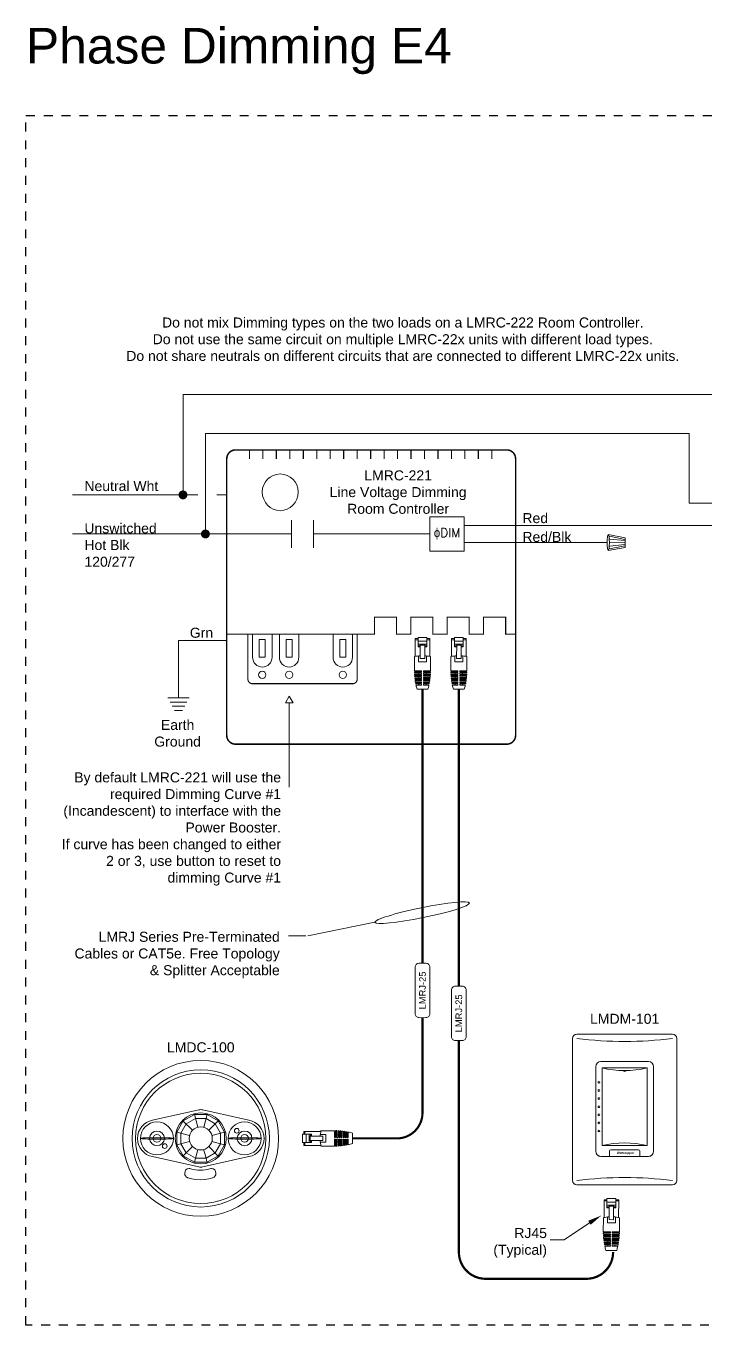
# Model space of a CAD drawing. Header units: inches. Extents: x -60 to 2005, y -577 to 104.
# Drawn here: x 244.31 to 263.37, y -127.83 to -91.37 of the extents above; entities that cross this region are included whole.
import ezdxf

# ---------------------------------------------------------------- set-up
doc = ezdxf.new("R2010")
doc.units = ezdxf.units.IN
doc.header["$MEASUREMENT"] = 0
doc.linetypes.add('Demo', pattern=[0.5, 0.25, -0.25])
doc.linetypes.add('HIDDEN2', pattern=[0.1875, 0.125, -0.0625])
doc.layers.get('0').update_dxf_attribs({"lineweight": 5})
doc.layers.add('PS Borders', color=40, linetype='Demo', lineweight=5, plot=False)
for name, color, linetype, lineweight in [('WS', 3, 'Continuous', 5), ('WS_DETAIL', 7, 'Continuous', 5), ('WS_LineVoltage', 1, 'Continuous', 5)]:
    doc.layers.add(name, color=color, linetype=linetype, lineweight=lineweight)
doc.styles.add('ARIAL', font='arial.ttf')
doc.styles.add('ROMANS', font='ROMANS.shx', dxfattribs={"height": 0.0625})

# ---------------------------------------------------------------- blocks, each defined once
blk = doc.blocks.new('A$C28216DC1')
at = {"layer": 'WS_DETAIL'}
blk.add_lwpolyline([(22.84, 8.11), (17.13, 4.27), (13.98, 4.27)], dxfattribs=at)
blk.add_solid([(23.11, 7.67), (22.56, 8.56), (25.52, 9.76)], dxfattribs=at)
at = {"layer": 'WS_DETAIL', "linetype": 'Continuous', "insert": (13.29, 3.59), "char_height": 2.25, "width": 37.309, "attachment_point": 6, "style": 'ARIAL'}
blk.add_mtext('\\pi29.81;RJ45\\P\\pi22.42;(Typical)', dxfattribs=at)
blk = doc.blocks.new('*U130')
for p, q in [((-1.64, 7.37), (-1.63, 11.37)), ((-1.63, 11.37), (-0.99, 11.37)), ((-1.63, 11.09), (-0.99, 11.09)), ((1, 11.65), (-0.99, 11.65)), ((-0.99, 11.65), (-0.99, 9.56)), ((-0.99, 10.79), (1, 10.79)), ((-0.99, 10.12), (1, 10.12)), ((-0.5, 9.76), (-0.99, 9.76)), ((-0.99, 9.56), (-0.5, 9.56)), ((-0.5, 6.9), (-0.49, 10.12)), ((0.51, 9.89), (-0.49, 9.89)), ((0.5, 6.89), (0.51, 10.12)), ((1, 9.56), (0.5, 9.56)), ((1, 9.76), (0.51, 9.76)), ((1, 11.65), (1, 9.56)), ((1.65, 11.37), (1, 11.37)), ((1, 11.09), (1.65, 11.09)), ((1.64, 7.37), (1.65, 11.37)), ((-1.8, 7.34), (-1.81, 4.17)), ((-0.9, 7.49), (-0.9, 6.2)), ((0.9, 6.2), (-0.9, 6.2)), ((0.5, 6.89), (-0.5, 6.9)), ((0.9, 7.49), (0.9, 6.2)), ((1.81, 7.33), (1.8, 4.16)), ((-0.21, 4.16), (-1.81, 4.17)), ((-0.21, 3.92), (-1.81, 3.92)), ((-0.21, 3.67), (-1.8, 3.67)), ((-0.21, 3.42), (-1.79, 3.43)), ((-0.21, 3.18), (-1.78, 3.18)), ((-0.22, 2.93), (-1.76, 2.93)), ((-0.81, 3.67), (-0.82, 3.43)), ((-0.82, 3.18), (-0.82, 2.93)), ((-0.81, 4.16), (-0.81, 3.92)), ((-0.22, 2.93), (-0.21, 3.18)), ((-0.21, 3.92), (-0.21, 4.16)), ((-0.21, 3.42), (-0.21, 3.67)), ((0.21, 3.92), (0.21, 4.16)), ((1.8, 4.16), (0.21, 4.16)), ((1.8, 3.91), (0.21, 3.92)), ((0.21, 3.42), (0.21, 3.67)), ((1.79, 3.67), (0.21, 3.67)), ((1.78, 3.42), (0.21, 3.42)), ((0.21, 2.93), (0.21, 3.18)), ((1.77, 3.18), (0.21, 3.18)), ((1.75, 2.93), (0.21, 2.93)), ((0.81, 4.16), (0.81, 3.92)), ((0.81, 3.67), (0.81, 3.42)), ((0.81, 3.18), (0.81, 2.93)), ((-0.22, 2.69), (-1.74, 2.69)), ((-0.22, 2.44), (-1.71, 2.44)), ((-0.22, 2.19), (-1.68, 2.19)), ((-0.22, 1.95), (-1.65, 1.95)), ((-0.22, 1.7), (-1.61, 1.7)), ((-0.22, 1.45), (-1.57, 1.45)), ((-0.22, 1.21), (-1.52, 1.21)), ((-0.22, 0.96), (-1.47, 0.96)), ((-1.21, 0), (1.21, 0)), ((-0.82, 2.69), (-0.82, 2.44)), ((-0.82, 2.19), (-0.82, 1.95)), ((-0.82, 1.7), (-0.82, 1.45)), ((-0.82, 1.21), (-0.82, 0.96)), ((-0.22, 2.44), (-0.22, 2.69)), ((-0.22, 1.95), (-0.22, 2.19)), ((-0.22, 1.45), (-0.22, 1.7)), ((-0.22, 0.96), (-0.22, 1.21)), ((0.2, 1.95), (0.2, 2.19)), ((1.67, 2.19), (0.2, 2.19)), ((1.64, 1.94), (0.2, 1.95)), ((0.2, 1.45), (0.2, 1.7)), ((1.6, 1.7), (0.2, 1.7)), ((1.55, 1.45), (0.2, 1.45)), ((0.2, 0.96), (0.2, 1.21)), ((1.51, 1.2), (0.2, 1.21)), ((1.45, 0.96), (0.2, 0.96)), ((0.21, 2.44), (0.21, 2.68)), ((1.73, 2.68), (0.21, 2.68)), ((1.7, 2.44), (0.21, 2.44)), ((0.8, 1.7), (0.8, 1.45)), ((0.8, 1.21), (0.8, 0.96)), ((0.81, 2.68), (0.81, 2.44)), ((0.81, 2.19), (0.81, 1.94))]:
    blk.add_line(p, q)
for centre, radius, start, end in [((-0.01, -0.65), 8.19, 93.4212, 102.6603), ((-0.01, -0.65), 8.19, 77.1781, 86.4172), ((13.26, 4.15), 15.07, 180.8562, 181.7934), ((13.26, 4.15), 15.07, 182.7312, 183.6696), ((13.26, 4.15), 15.07, 184.6091, 185.5499), ((-13.27, 4.18), 15.07, 354.2885, 355.2293), ((-13.27, 4.18), 15.07, 356.1688, 357.1073), ((-13.27, 4.18), 15.07, 358.045, 358.9822), ((13.26, 4.15), 15.07, 186.4922, 187.4363), ((13.26, 4.15), 15.07, 188.3824, 189.3309), ((13.26, 4.15), 15.07, 190.282, 191.2359), ((13.26, 4.15), 15.07, 192.1931, 195.9571), ((-13.27, 4.18), 15.07, 343.8813, 347.6453), ((-13.27, 4.18), 15.07, 348.6025, 349.5565), ((-13.27, 4.18), 15.07, 350.5075, 351.456), ((-13.27, 4.18), 15.07, 352.4021, 353.3462)]:
    blk.add_arc(centre, radius, start, end)
blk = doc.blocks.new('*U138')
at = {"const_width": 0.5}
for points in [[(0, 132.37), (0, 6)], [(34.64, 6), (34.64, 6)], [(6, 0), (28.64, 0)]]:
    blk.add_lwpolyline(points, dxfattribs=at)
for points in [[(0, 6, 0.414214), (6, 0)], [(28.64, 0, 0.414214), (34.64, 6)]]:
    blk.add_lwpolyline(points, format="xyb", dxfattribs=at)
blk = doc.blocks.new('*U134')
blk.add_lwpolyline([(-1.66, -5.21), (-1.66, 5.21, -0.414214), (-0.78, 6.09), (0.78, 6.09, -0.414214), (1.66, 5.21), (1.66, -5.21, -0.414214), (0.78, -6.09), (-0.78, -6.09, -0.414214)], format="xyb", close=True)
at = {"insert": (0, 0), "char_height": 1.5, "attachment_point": 5, "rotation": 90, "style": 'ARIAL', "bg_fill": 3, "box_fill_scale": 1, "bg_fill_color": 256, "bg_fill_transparency": 0}
blk.add_mtext_dynamic_manual_height_columns('LMRJ-25', width=12.0337, gutter_width=70, heights=[0], dxfattribs=at)
blk = doc.blocks.new('*U264')
for p, q in [((-17.89, 50.31), (-17.89, 44.1)), ((-17.89, 50.31), (-17.89, 44.1)), ((-12.94, 50.31), (-12.94, 44.1)), ((-12.94, 50.31), (-12.94, 44.1)), ((-26, 47.2), (-17.89, 47.2)), ((-12.94, 47.2), (13.17, 47.2)), ((-26.64, 24.72), (-26.64, 19.51)), ((-22.27, 19.51), (-22.27, 24.72)), ((-20.61, 24.72), (-20.61, 19.51)), ((-16.25, 19.51), (-16.25, 24.72)), ((-8.56, 24.72), (-8.56, 19.51)), ((-4.19, 19.51), (-4.19, 24.72))]:
    blk.add_line(p, q)
for points, const_width in [([(-0.09, 66.07), (30.45, 66.07, -0.414214), (32.44, 64.07), (32.44, 2, -0.414214), (30.45, 0), (-30.45, 0, -0.414214), (-32.44, 2), (-32.44, 64.07, -0.414214), (-30.45, 66.07), (-0.09, 66.07)], 0.343), ([(-27.68, 24.72), (-27.68, 14.58, 0.414214), (-26.68, 13.58), (-4.15, 13.58, 0.414214), (-3.15, 14.58), (-3.15, 24.72)], 0.25)]:
    blk.add_lwpolyline(points, format="xyb", dxfattribs=dict(const_width=const_width))
at = {"const_width": 0.25}
for points in [[(-27.34, 64.06), (-27.34, 66.07)], [(-24.32, 64.06), (-24.32, 66.07)], [(-21.29, 64.06), (-21.29, 66.07)], [(-18.27, 64.06), (-18.27, 66.07)], [(-15.24, 64.06), (-15.24, 66.07)], [(-12.22, 64.06), (-12.22, 66.07)], [(-9.19, 64.06), (-9.19, 66.07)], [(-6.17, 64.06), (-6.17, 66.07)], [(-3.15, 64.06), (-3.15, 66.07)], [(-0.12, 64.06), (-0.12, 66.07)], [(2.9, 64.06), (2.9, 66.07)], [(5.93, 64.06), (5.93, 66.07)], [(8.95, 64.06), (8.95, 66.07)], [(11.98, 64.06), (11.98, 66.07)], [(15, 64.06), (15, 66.07)], [(18.03, 64.06), (18.03, 66.07)], [(21.05, 64.06), (21.05, 66.07)], [(24.07, 64.06), (24.07, 66.07)], [(27.1, 64.06), (27.1, 66.07)], [(32.44, 24.72), (30.2, 24.72), (30.2, 28.51), (25.24, 28.51), (25.24, 24.72), (22.03, 24.72), (22.03, 28.51), (17.07, 28.51), (17.07, 24.72), (13.86, 24.72), (13.86, 28.51), (8.9, 28.51), (8.9, 24.72), (5.69, 24.72), (5.69, 28.51), (0.73, 28.51), (0.73, 24.72), (-32.44, 24.72)]]:
    blk.add_lwpolyline(points, dxfattribs=at)
blk.add_lwpolyline([(-20.43, 52.43), (-21.24, 52.51), (-21.99, 52.75), (-22.67, 53.13), (-23.27, 53.64), (-23.77, 54.26), (-24.14, 54.98), (-24.38, 55.78), (-24.46, 56.64), (-24.46, 56.64), (-24.38, 57.45), (-24.14, 58.2), (-23.77, 58.89), (-23.27, 59.49), (-22.67, 59.98), (-21.99, 60.36), (-21.24, 60.59), (-20.43, 60.68), (-20.43, 60.68), (-19.63, 60.59), (-18.87, 60.36), (-18.19, 59.98), (-17.59, 59.49), (-17.09, 58.89), (-16.72, 58.2), (-16.48, 57.45), (-16.4, 56.64), (-16.4, 56.64), (-16.48, 55.78), (-16.72, 54.98), (-17.09, 54.26), (-17.59, 53.64), (-18.19, 53.13), (-18.87, 52.75), (-19.63, 52.51), (-20.43, 52.43), (-20.43, 52.43), (-20.43, 52.43)])
for points in [[(13.17, 51.08), (20.92, 51.08), (20.92, 43.33), (13.17, 43.33)], [(-25.12, 19.51), (-23.79, 19.51), (-23.79, 23.54), (-25.12, 23.54)], [(-19.09, 19.51), (-17.77, 19.51), (-17.77, 23.54), (-19.09, 23.54)], [(-7.04, 19.51), (-5.71, 19.51), (-5.71, 23.54), (-7.04, 23.54)]]:
    blk.add_lwpolyline(points, close=True)
for centre in [(-24.45, 15.57), (-18.43, 15.57), (-6.37, 15.57)]:
    blk.add_circle(centre, 0.819)
for centre in [(-24.45, 19.51), (-18.43, 19.51), (-6.37, 19.51)]:
    blk.add_arc(centre, 2.18, 180, 0)
at = {"insert": (6.05, 61.48), "char_height": 2.25, "width": 40.9705, "attachment_point": 2, "style": 'ROMANS'}
blk.add_mtext('{\\fArial|b0|i0|c0|p34;LMRC-221\\PLine Voltage Dimming\\PRoom Controller}', dxfattribs=at)
at = {"linetype": 'Continuous', "insert": (17.05, 47.2), "char_height": 2, "width": 5.8059, "attachment_point": 5, "style": 'ROMANS'}
blk.add_mtext('ɸDIM', dxfattribs=at)
blk = doc.blocks.new('cap')
at = {"layer": 'WS_DETAIL'}
for p, q in [((0.196, 0.214), (-0.435, 0.098)), ((-0.429, -0.01), (0.137, 0.048)), ((-0.427, 0.033), (0.141, 0.152)), ((0, 0), (0, 0)), ((0.196, -0.381), (-0.435, -0.265)), ((-0.433, -0.084), (0.133, -0.094)), ((-0.429, -0.158), (0.137, -0.215)), ((-0.427, -0.201), (0.141, -0.32))]:
    blk.add_line(p, q, dxfattribs=at)
blk.add_ellipse((-0.435, -0.084), major_axis=(0, 0.181), ratio=0.053433, start_param=-0.006784, end_param=3.15639, dxfattribs=at)
blk.add_ellipse((0.196, -0.084), major_axis=(0, -0.299), ratio=0.147154, dxfattribs=at)
blk = doc.blocks.new('WallPlate1Gang')
for p, q in [((-11.72, 0.96), (-11.72, 32.87)), ((-10.76, 33.83), (10.76, 33.83)), ((11.72, 32.87), (11.72, 0.96)), ((-6.49, 26.51), (-6.49, 7.57)), ((-5.31, 27.69), (5.31, 27.69)), ((6.49, 26.51), (6.49, 7.57)), ((5.31, 6.39), (-5.31, 6.39)), ((-10.76, 0), (10.76, 0))]:
    blk.add_line(p, q)
for centre, radius, start, end in [((-10.76, 32.87), 0.96, 90, 180), ((0, 117.5), 85.31, 262.7571, 277.2429), ((10.76, 32.87), 0.96, 0, 90), ((-5.31, 26.51), 1.18, 90, 180), ((5.31, 26.51), 1.18, 0, 90), ((-5.31, 7.57), 1.18, 180, 270), ((5.31, 7.57), 1.18, 270, 0), ((-10.76, 0.96), 0.96, 180, 270), ((0, -83.67), 85.31, 82.7571, 97.2429), ((10.76, 0.96), 0.96, 270, 0)]:
    blk.add_arc(centre, radius, start, end)
blk = doc.blocks.new('*U137')
blk.add_blockref('WallPlate1Gang', (0, -0.01))
blk = doc.blocks.new('A$C756910A1')
at = {"layer": 'WS_DETAIL'}
for p, q in [((0.15, 6.6), (0.15, 10.17)), ((0.15, 10.17), (0.73, 10.17)), ((0.73, 9.92), (0.15, 9.92)), ((0.73, 10.43), (0.73, 8.56)), ((0.73, 10.43), (2.51, 10.43)), ((2.51, 9.66), (0.73, 9.66)), ((2.51, 9.06), (0.73, 9.06)), ((0.73, 8.74), (1.17, 8.74)), ((0.73, 8.56), (1.17, 8.56)), ((1.17, 6.17), (1.17, 9.06)), ((1.17, 8.85), (2.06, 8.85)), ((2.06, 6.17), (2.06, 9.06)), ((2.06, 8.74), (2.51, 8.74)), ((2.51, 8.56), (2.06, 8.56)), ((2.51, 10.43), (2.51, 8.56)), ((3.08, 10.17), (2.51, 10.17)), ((3.08, 9.92), (2.51, 9.92)), ((3.08, 6.6), (3.08, 10.17)), ((0, 6.56), (0, 3.73)), ((0.81, 6.7), (0.81, 5.55)), ((0.81, 5.55), (2.42, 5.55)), ((1.17, 6.17), (2.06, 6.17)), ((2.42, 6.7), (2.42, 5.55)), ((3.23, 6.56), (3.23, 3.73)), ((0, 3.73), (1.43, 3.73)), ((0, 3.51), (1.43, 3.51)), ((0.01, 3.29), (1.43, 3.29)), ((0.02, 3.06), (1.43, 3.06)), ((0.03, 2.84), (1.43, 2.84)), ((0.89, 3.73), (0.89, 3.51)), ((0.89, 3.29), (0.89, 3.06)), ((0.89, 2.84), (0.89, 2.62)), ((1.43, 3.51), (1.43, 3.73)), ((1.43, 3.06), (1.43, 3.29)), ((1.43, 2.62), (1.43, 2.84)), ((1.8, 3.73), (3.23, 3.73)), ((1.8, 3.51), (1.8, 3.73)), ((1.8, 3.51), (3.23, 3.51)), ((1.8, 3.29), (3.23, 3.29)), ((1.8, 3.06), (1.8, 3.29)), ((1.8, 3.06), (3.22, 3.06)), ((1.8, 2.84), (3.2, 2.84)), ((1.8, 2.62), (1.8, 2.84)), ((2.34, 3.73), (2.34, 3.51)), ((2.34, 3.29), (2.34, 3.06)), ((2.34, 2.84), (2.34, 2.62)), ((0.05, 2.62), (1.43, 2.62)), ((0.07, 2.4), (1.43, 2.4)), ((0.09, 2.18), (1.43, 2.18)), ((0.12, 1.96), (1.43, 1.96)), ((0.15, 1.74), (1.43, 1.74)), ((0.18, 1.52), (1.43, 1.52)), ((0.22, 1.3), (1.43, 1.3)), ((0.26, 1.08), (1.43, 1.08)), ((0.31, 0.86), (1.43, 0.86)), ((0.89, 2.4), (0.89, 2.18)), ((0.89, 1.96), (0.89, 1.74)), ((0.89, 1.52), (0.89, 1.3)), ((0.89, 1.08), (0.89, 0.86)), ((1.43, 2.18), (1.43, 2.4)), ((1.43, 1.74), (1.43, 1.96)), ((1.43, 1.3), (1.43, 1.52)), ((1.43, 0.86), (1.43, 1.08)), ((1.8, 2.62), (3.19, 2.62)), ((1.8, 2.4), (3.17, 2.4)), ((1.8, 2.18), (1.8, 2.4)), ((1.8, 2.18), (3.14, 2.18)), ((1.8, 1.96), (3.12, 1.96)), ((1.8, 1.74), (1.8, 1.96)), ((1.8, 1.74), (3.09, 1.74)), ((1.8, 1.52), (3.05, 1.52)), ((1.8, 1.3), (1.8, 1.52)), ((1.8, 1.3), (3.01, 1.3)), ((1.8, 1.08), (2.97, 1.08)), ((1.8, 0.86), (1.8, 1.08)), ((1.8, 0.86), (2.92, 0.86)), ((2.34, 2.4), (2.34, 2.18)), ((2.34, 1.96), (2.34, 1.74)), ((2.34, 1.52), (2.34, 1.3)), ((2.34, 1.08), (2.34, 0.86)), ((2.69, 0), (0.52, 0))]:
    blk.add_line(p, q, dxfattribs=at)
for centre, radius, start, end in [((1.62, -0.58), 7.33, 93.502, 102.7411), ((1.62, -0.58), 7.33, 77.2589, 86.498), ((13.49, 3.73), 13.49, 180.937, 181.8742), ((13.49, 3.73), 13.49, 182.8119, 183.7504), ((-10.25, 3.73), 13.49, 356.2496, 357.1881), ((-10.25, 3.73), 13.49, 358.1258, 359.063), ((13.49, 3.73), 13.49, 184.6899, 185.6307), ((13.49, 3.73), 13.49, 186.573, 187.5171), ((13.49, 3.73), 13.49, 188.4632, 189.4117), ((13.49, 3.73), 13.49, 190.3627, 191.3167), ((13.49, 3.73), 13.49, 192.2739, 196.0379), ((-10.25, 3.73), 13.49, 343.9621, 347.7261), ((-10.25, 3.73), 13.49, 348.6833, 349.6373), ((-10.25, 3.73), 13.49, 350.5883, 351.5368), ((-10.25, 3.73), 13.49, 352.4829, 353.427), ((-10.25, 3.73), 13.49, 354.3693, 355.3101)]:
    blk.add_arc(centre, radius, start, end, dxfattribs=at)
blk = doc.blocks.new('RJ45')
at = {"layer": 'WS_DETAIL', "xscale": 1.117448685388325, "yscale": 1.117448685388325, "zscale": 1.117448685388325}
blk.add_blockref('A$C756910A1', (59.47, 150.68), dxfattribs=at)
blk = doc.blocks.new('*U207')
for p, q in [((-5.32, 21.31), (5.32, 21.31)), ((-6.5, 20.13), (-6.5, 1.18)), ((-5.07, 2.44), (-5.07, 19.89)), ((-5.07, 19.89), (5.07, 19.89)), ((-5.07, 19.89), (5.07, 19.89)), ((-0.33, 19.29), (-0.33, 19.19)), ((0.33, 19.29), (0.33, 19.19)), ((5.07, 19.89), (5.07, 2.44)), ((6.5, 20.13), (6.5, 1.18)), ((5.32, 0), (-5.32, 0)), ((5.07, 2.44), (-5.07, 2.44)), ((5.07, 2.44), (-5.07, 2.44)), ((-3.38, 1.24), (-3.38, 0)), ((3.14, 1.48), (-3.14, 1.48)), ((3.38, 1.24), (3.38, 0))]:
    blk.add_line(p, q)
for centre in [(-5.78, 16.63), (-5.78, 14.81), (-5.78, 12.99), (-5.78, 11.16), (-5.78, 9.34), (-5.78, 7.52), (-5.78, 5.7)]:
    blk.add_circle(centre, 0.199)
for centre, radius, start, end in [((-5.32, 20.13), 1.18, 90, 180), ((5.32, 20.13), 1.18, 0, 90), ((0, 41.25), 21.96, 256.6482, 283.3518), ((0, 19.73), 0.639, 238.6629, 301.3371), ((0, -18.92), 21.96, 76.6482, 103.3518), ((-5.32, 1.18), 1.18, 180, 270), ((-3.14, 1.24), 0.239, 90, 180), ((3.14, 1.24), 0.239, 0, 90), ((5.32, 1.18), 1.18, 270, 0)]:
    blk.add_arc(centre, radius, start, end)
at = {"style": 'ARIAL'}
for s, insert, char_height, width, attachment_point in [('LMDM-101', (0, 32.02), 2.25, 40.9705, 2), ('{\\fArial|b1|i1|c0|p34;Wattstopper}', (-1.79, 1.04), 0.4798, 3.7953, 1)]:
    blk.add_mtext(s, dxfattribs=dict(at, insert=insert, char_height=char_height, width=width, attachment_point=attachment_point))
blk = doc.blocks.new('*U257')
at = {"lineweight": 18}
for points in [[(-1.44, -5.36), (-3.92, -3.92), (-5.36, -1.44), (-5.36, 1.43), (-3.92, 3.92), (-1.44, 5.36), (1.43, 5.36), (3.92, 3.92), (5.36, 1.43), (5.36, -1.44), (3.92, -3.92), (1.43, -5.36), (-1.44, -5.36)], [(-1.2, -4.47), (-3.27, -3.27), (-4.47, -1.2), (-4.47, 1.2), (-3.27, 3.27), (-1.2, 4.46), (1.2, 4.46), (3.27, 3.27), (4.46, 1.2), (4.46, -1.2), (3.27, -3.27), (1.2, -4.47), (-1.2, -4.47)], [(-3.97, 3.84), (-1.83, 1.83)], [(-1.44, 5.36), (-0.67, 2.5)], [(1.43, 5.36), (0.67, 2.5)], [(3.92, 3.92), (1.83, 1.83)], [(-2.5, 0.67), (-5.36, 1.43)], [(5.36, 1.43), (2.5, 0.67)], [(-2.5, -0.67), (-5.36, -1.44)], [(-1.83, -1.83), (-3.92, -3.92)], [(-0.67, -2.5), (-1.44, -5.36)], [(3.87, -3.95), (1.83, -1.84)], [(5.36, -1.44), (2.5, -0.67)]]:
    blk.add_lwpolyline(points, dxfattribs=at)
for points, knots in [([(17.49, 0), (17.49, -9.66), (9.66, -17.49), (0, -17.49), (-9.66, -17.49), (-17.49, -9.66), (-17.49, 0), (-17.49, 9.66), (-9.66, 17.49), (0, 17.49), (9.66, 17.49), (17.49, 9.66), (17.49, 0)], [0, 0, 0, 0, 1, 1, 1, 2, 2, 2, 3, 3, 3, 4, 4, 4, 4]), ([(15.41, 0), (15.41, -8.51), (8.51, -15.41), (0, -15.41), (-8.51, -15.41), (-15.41, -8.51), (-15.41, 0), (-15.41, 8.51), (-8.51, 15.41), (0, 15.41), (8.51, 15.41), (15.41, 8.51), (15.41, 0)], [0, 0, 0, 0, 1, 1, 1, 2, 2, 2, 3, 3, 3, 4, 4, 4, 4]), ([(14.63, 0), (14.63, -8.08), (8.08, -14.63), (0, -14.63), (-8.08, -14.63), (-14.63, -8.08), (-14.63, 0), (-14.63, 8.08), (-8.08, 14.63), (0, 14.63), (8.08, 14.63), (14.63, 8.08), (14.63, 0)], [0, 0, 0, 0, 1, 1, 1, 2, 2, 2, 3, 3, 3, 4, 4, 4, 4]), ([(-14.21, 0), (-14.21, 2.03), (-12.74, 3.73), (-10.81, 4.08), (-10.81, 4.08), (-0.46, 6.4), (-0.46, 6.4), (-0.33, 6.43), (-0.17, 6.45), (0, 6.45)], [0, 0, 0, 0, 1, 1, 1, 2, 2, 2, 3, 3, 3, 3]), ([(14.21, 0), (14.21, 2.03), (12.74, 3.73), (10.81, 4.08), (10.81, 4.08), (0.46, 6.4), (0.46, 6.4), (0.33, 6.43), (0.17, 6.45), (0, 6.45)], [0, 0, 0, 0, 1, 1, 1, 2, 2, 2, 3, 3, 3, 3]), ([(-6.13, 0), (-6.13, -2.05), (-7.79, -3.7), (-9.84, -3.7), (-11.88, -3.7), (-13.54, -2.05), (-13.54, 0), (-13.54, 2.04), (-11.88, 3.7), (-9.84, 3.7), (-7.79, 3.7), (-6.13, 2.04), (-6.13, 0)], [0, 0, 0, 0, 1, 1, 1, 2, 2, 2, 3, 3, 3, 4, 4, 4, 4]), ([(-6.13, 0), (-6.13, -2.05), (-7.79, -3.7), (-9.84, -3.7), (-11.88, -3.7), (-13.54, -2.05), (-13.54, 0), (-13.54, 2.04), (-11.88, 3.7), (-9.84, 3.7), (-7.79, 3.7), (-6.13, 2.04), (-6.13, 0)], [0, 0, 0, 0, 1, 1, 1, 2, 2, 2, 3, 3, 3, 4, 4, 4, 4]), ([(5.74, 0), (5.74, -3.17), (3.17, -5.74), (0, -5.74), (-3.17, -5.74), (-5.74, -3.17), (-5.74, 0), (-5.74, 3.17), (-3.17, 5.74), (0, 5.74), (3.17, 5.74), (5.74, 3.17), (5.74, 0)], [0, 0, 0, 0, 1, 1, 1, 2, 2, 2, 3, 3, 3, 4, 4, 4, 4]), ([(6.13, 0), (6.13, 2.04), (7.79, 3.7), (9.83, 3.7), (11.88, 3.7), (13.54, 2.04), (13.54, 0), (13.54, -2.05), (11.88, -3.7), (9.83, -3.7), (7.79, -3.7), (6.13, -2.05), (6.13, 0)], [0, 0, 0, 0, 1, 1, 1, 2, 2, 2, 3, 3, 3, 4, 4, 4, 4]), ([(-6.14, 0), (-6.14, -0.09), (-7.79, -0.17), (-9.84, -0.17), (-11.88, -0.17), (-13.53, -0.09), (-13.53, 0), (-13.53, 0.09), (-11.88, 0.16), (-9.84, 0.16), (-7.79, 0.16), (-6.14, 0.09), (-6.14, 0)], [0, 0, 0, 0, 1, 1, 1, 2, 2, 2, 3, 3, 3, 4, 4, 4, 4]), ([(-6.14, 0), (-6.14, -0.09), (-7.79, -0.17), (-9.84, -0.17), (-11.88, -0.17), (-13.53, -0.09), (-13.53, 0), (-13.53, 0.09), (-11.88, 0.16), (-9.84, 0.16), (-7.79, 0.16), (-6.14, 0.09), (-6.14, 0)], [0, 0, 0, 0, 1, 1, 1, 2, 2, 2, 3, 3, 3, 4, 4, 4, 4]), ([(-8.18, 0), (-8.18, -0.91), (-8.92, -1.66), (-9.84, -1.66), (-10.75, -1.66), (-11.49, -0.91), (-11.49, 0), (-11.49, 0.91), (-10.75, 1.65), (-9.84, 1.65), (-8.92, 1.65), (-8.18, 0.91), (-8.18, 0)], [0, 0, 0, 0, 1, 1, 1, 2, 2, 2, 3, 3, 3, 4, 4, 4, 4]), ([(-8.18, 0), (-8.18, -0.91), (-8.92, -1.66), (-9.84, -1.66), (-10.75, -1.66), (-11.49, -0.91), (-11.49, 0), (-11.49, 0.91), (-10.75, 1.65), (-9.84, 1.65), (-8.92, 1.65), (-8.18, 0.91), (-8.18, 0)], [0, 0, 0, 0, 1, 1, 1, 2, 2, 2, 3, 3, 3, 4, 4, 4, 4]), ([(-8.97, 0), (-8.97, -0.48), (-9.36, -0.87), (-9.84, -0.87), (-10.32, -0.87), (-10.7, -0.48), (-10.7, 0), (-10.7, 0.48), (-10.32, 0.87), (-9.84, 0.87), (-9.36, 0.87), (-8.97, 0.48), (-8.97, 0)], [0, 0, 0, 0, 1, 1, 1, 2, 2, 2, 3, 3, 3, 4, 4, 4, 4]), ([(-8.97, 0), (-8.97, -0.48), (-9.36, -0.87), (-9.84, -0.87), (-10.32, -0.87), (-10.7, -0.48), (-10.7, 0), (-10.7, 0.48), (-10.32, 0.87), (-9.84, 0.87), (-9.36, 0.87), (-8.97, 0.48), (-8.97, 0)], [0, 0, 0, 0, 1, 1, 1, 2, 2, 2, 3, 3, 3, 4, 4, 4, 4]), ([(2.59, 0), (2.59, -1.43), (1.43, -2.59), (0, -2.59), (-1.43, -2.59), (-2.59, -1.43), (-2.59, 0), (-2.59, 1.43), (-1.43, 2.59), (0, 2.59), (1.43, 2.59), (2.59, 1.43), (2.59, 0)], [0, 0, 0, 0, 1, 1, 1, 2, 2, 2, 3, 3, 3, 4, 4, 4, 4]), ([(6.14, 0), (6.14, 0.09), (7.79, 0.16), (9.83, 0.16), (11.88, 0.16), (13.53, 0.09), (13.53, 0), (13.53, -0.09), (11.88, -0.17), (9.83, -0.17), (7.79, -0.17), (6.14, -0.09), (6.14, 0)], [0, 0, 0, 0, 1, 1, 1, 2, 2, 2, 3, 3, 3, 4, 4, 4, 4]), ([(7.57, 1.73), (7.57, 2.02), (7.81, 2.25), (8.1, 2.25), (8.39, 2.25), (8.62, 2.02), (8.62, 1.73), (8.62, 1.44), (8.39, 1.2), (8.1, 1.2), (7.81, 1.2), (7.57, 1.44), (7.57, 1.73)], [0, 0, 0, 0, 1, 1, 1, 2, 2, 2, 3, 3, 3, 4, 4, 4, 4]), ([(8.18, 0), (8.18, 0.91), (8.92, 1.65), (9.83, 1.65), (10.75, 1.65), (11.49, 0.91), (11.49, 0), (11.49, -0.91), (10.75, -1.66), (9.83, -1.66), (8.92, -1.66), (8.18, -0.91), (8.18, 0)], [0, 0, 0, 0, 1, 1, 1, 2, 2, 2, 3, 3, 3, 4, 4, 4, 4]), ([(8.97, 0), (8.97, 0.48), (9.36, 0.87), (9.83, 0.87), (10.31, 0.87), (10.7, 0.48), (10.7, 0), (10.7, -0.48), (10.31, -0.87), (9.83, -0.87), (9.36, -0.87), (8.97, -0.48), (8.97, 0)], [0, 0, 0, 0, 1, 1, 1, 2, 2, 2, 3, 3, 3, 4, 4, 4, 4]), ([(-14.21, 0), (-14.21, -2.04), (-12.74, -3.73), (-10.81, -4.08), (-10.81, -4.08), (-0.46, -6.4), (-0.46, -6.4), (-0.33, -6.43), (-0.17, -6.45), (0, -6.45)], [0, 0, 0, 0, 1, 1, 1, 2, 2, 2, 3, 3, 3, 3]), ([(-7.57, -1.73), (-7.57, -2.02), (-7.81, -2.26), (-8.1, -2.26), (-8.39, -2.26), (-8.62, -2.02), (-8.62, -1.73), (-8.62, -1.44), (-8.39, -1.21), (-8.1, -1.21), (-7.81, -1.21), (-7.57, -1.44), (-7.57, -1.73)], [0, 0, 0, 0, 1, 1, 1, 2, 2, 2, 3, 3, 3, 4, 4, 4, 4]), ([(-7.57, -1.73), (-7.57, -2.02), (-7.81, -2.26), (-8.1, -2.26), (-8.39, -2.26), (-8.62, -2.02), (-8.62, -1.73), (-8.62, -1.44), (-8.39, -1.21), (-8.1, -1.21), (-7.81, -1.21), (-7.57, -1.44), (-7.57, -1.73)], [0, 0, 0, 0, 1, 1, 1, 2, 2, 2, 3, 3, 3, 4, 4, 4, 4]), ([(14.21, 0), (14.21, -2.04), (12.74, -3.73), (10.81, -4.08), (10.81, -4.08), (0.46, -6.4), (0.46, -6.4), (0.33, -6.43), (0.17, -6.45), (0, -6.45)], [0, 0, 0, 0, 1, 1, 1, 2, 2, 2, 3, 3, 3, 3]), ([(-0.1, -9.29), (1.27, -9.29), (2.67, -8.87), (2.67, -8.87), (2.67, -8.87), (2.76, -8.82), (2.76, -8.82), (3.14, -8.68), (3.41, -8.29), (3.41, -7.83), (3.41, -7.24), (2.98, -6.77), (2.44, -6.77), (2.44, -6.77), (2.15, -6.8), (1.77, -6.91), (1.39, -7.03), (0.63, -7.13), (0, -7.13), (0, -7.13), (-0.2, -7.13), (-0.2, -7.13), (-0.83, -7.13), (-1.59, -7.03), (-1.97, -6.91), (-2.35, -6.8), (-2.64, -6.77), (-2.64, -6.77), (-3.18, -6.77), (-3.61, -7.24), (-3.61, -7.83), (-3.61, -8.29), (-3.34, -8.68), (-2.96, -8.82), (-2.96, -8.82), (-2.87, -8.87), (-2.87, -8.87), (-2.87, -8.87), (-1.47, -9.29), (-0.1, -9.29)], [0, 0, 0, 0, 1, 1, 1, 2, 2, 2, 3, 3, 3, 4, 4, 4, 5, 5, 5, 6, 6, 6, 7, 7, 7, 8, 8, 8, 9, 9, 9, 10, 10, 10, 11, 11, 11, 12, 12, 12, 13, 13, 13, 13])]:
    blk.add_open_spline(points, degree=3, knots=knots, dxfattribs=at)
blk.add_open_spline([(1.43, -5.36), (1.43, -5.29), (0.67, -2.5), (0.67, -2.5)], degree=3, dxfattribs=at)
at = {"insert": (0, 21.58), "char_height": 2.25, "width": 40.9705, "attachment_point": 2, "style": 'ARIAL'}
blk.add_mtext('LMDC-100', dxfattribs=at)

msp = doc.modelspace()

# ---------------------------------------------------------------- linework, layer by layer
for p, q in [((256.617, -105.383), (260.063, -105.383)), ((248.293, -110.22), (248.896, -110.22)), ((248.358, -110.346), (248.831, -110.346)), ((248.414, -110.456), (248.774, -110.456)), ((251.704, -110.175), (251.598, -110.36)), ((251.598, -110.36), (251.811, -110.36)), ((251.811, -110.36), (251.598, -110.36)), ((251.704, -110.175), (251.811, -110.36)), ((251.704, -110.36), (251.704, -112.733)), ((248.482, -110.582), (248.706, -110.582)), ((252.171, -116.908), (251.685, -116.908))]:
    msp.add_line(p, q)
at = {"linetype": 'Continuous'}
msp.add_line((252.221, -116.908), (254.108, -116.524), dxfattribs=at)
msp.add_lwpolyline([(249.946, -108.615), (248.594, -108.615), (248.594, -110.22)])
at = {"extrusion": (0, 0, -1)}
msp.add_ellipse((255.433, -116.254), major_axis=(1.325, 0.27), ratio=0.103781, dxfattribs=at)
at = {"layer": 'WS'}
msp.add_lwpolyline([(255.443, -109.984, 0.06, 0.06, 0), (255.443, -121.87, 0.06, 0.06, 0), (255.443, -121.87, 0.06, 0.06, -0.414214), (254.723, -122.59, 0.06, 0.06, 0), (253.474, -122.59, 0, 0, 0)], format="xyseb", dxfattribs=at)
at = {"layer": 'WS_LineVoltage'}
for p, q in [((248.72, -101.712), (248.72, -104.528)), ((264.219, -101.712), (248.72, -101.712)), ((249.35, -102.809), (249.35, -105.625)), ((262.932, -102.809), (249.35, -102.809)), ((262.932, -102.809), (262.932, -104.758)), ((262.932, -104.758), (266.873, -104.758)), ((256.617, -105.383), (270.648, -105.383)), ((256.617, -105.867), (260.623, -105.867))]:
    msp.add_line(p, q, dxfattribs=at)
for points in [[(249.132, -104.528), (245.617, -104.528)], [(249.946, -104.528), (249.666, -104.528)], [(250.752, -105.625), (245.617, -105.625)]]:
    msp.add_lwpolyline(points, dxfattribs=at)
at = {"layer": 'WS_LineVoltage', "const_width": 0.125}
for points in [[(248.657, -104.528, 1), (248.782, -104.528, 1)], [(249.287, -105.625, 1), (249.412, -105.625, 1)]]:
    msp.add_lwpolyline(points, format="xyb", close=True, dxfattribs=at)

# ---------------------------------------------------------------- block references
at = {"xscale": 0.125, "yscale": 0.125, "zscale": 0.125}
for name, p in [('*U264', (254.002, -111.525)), ('*U130', (255.443, -109.984)), ('*U130', (256.464, -109.984)), ('*U207', (261.118, -123.095)), ('*U257', (249.218, -122.589)), ('*U137', (261.119, -123.892)), ('*U130', (260.745, -125.732)), ('A$C28216DC1', (257.276, -125.972))]:
    msp.add_blockref(name, p, dxfattribs=at)
at = {"linetype": 'HIDDEN2', "xscale": 0.75, "yscale": 0.75, "zscale": 0.75, "rotation": 180}
msp.add_blockref('cap', (260.803, -105.93), dxfattribs=at)
at = {"xscale": 0.12, "yscale": 0.12, "zscale": 0.12, "rotation": 90}
msp.add_blockref('RJ45', (271.556, -129.942), dxfattribs=at)
at = {"layer": 'WS', "xscale": 0.125, "yscale": 0.125, "zscale": 0.125}
msp.add_blockref('*U138', (256.464, -126.53), dxfattribs=at)

# ---------------------------------------------------------------- texts
at = {"lineweight": -3, "insert": (244.311, -91.42), "char_height": 1, "attachment_point": 1, "style": 'ARIAL'}
msp.add_mtext_dynamic_manual_height_columns('Phase Dimming E4', width=21.74617, gutter_width=1, heights=[0], dxfattribs=at)
at = {"style": 'ARIAL'}
for s, insert, char_height, width, attachment_point in [('Do not mix Dimming types on the two loads on a LMRC-222 Room Controller.\\PDo not use the same circuit on multiple LMRC-22x units with different load types.\\PDo not share neutrals on different circuits that are connected to different LMRC-22x units.', (254.889, -99.549), 0.28125, 15.83392, 2), ('Grn', (248.911, -108.399), 0.281, 4.41089, 4), ('Earth\\PGround', (248.568, -111.219), 0.281, 7.21437, 5)]:
    msp.add_mtext(s, dxfattribs=dict(at, insert=insert, char_height=char_height, width=width, attachment_point=attachment_point))
at = {"linetype": 'Continuous', "style": 'ARIAL'}
for s, insert, char_height, width, attachment_point in [('Neutral Wht', (245.952, -104.282), 0.28114, 4.66176, 4), ('Unswitched\\PHot Blk\\P120/277', (245.952, -105.937), 0.2811, 7.21725, 4), ('Red', (258.248, -105.182), 0.2811, 0.72574, 4), ('Red/Blk', (258.248, -105.711), 0.2811, 3.8626, 4), ('By default LMRC-221 will use the required Dimming Curve #1 (Incandescent) to interface with the Power Booster.\\PIf curve has been changed to either 2 or 3, use button to reset to dimming Curve #1 ', (251.472, -112.316), 0.281138, 6.41553, 3), ('LMRJ Series Pre-Terminated \\PCables or CAT5e. Free Topology \\P& Splitter Acceptable', (251.435, -116.79), 0.28114, 6.9777, 3)]:
    msp.add_mtext(s, dxfattribs=dict(at, insert=insert, char_height=char_height, width=width, attachment_point=attachment_point))

# ---------------------------------------------------------------- next in the draw order: block references
at = {"xscale": 0.125, "yscale": 0.125, "zscale": 0.125}
for p in [(255.443, -118.437), (256.464, -119.08)]:
    msp.add_blockref('*U134', p, dxfattribs=at)

# ---------------------------------------------------------------- next in the draw order: linework, layer by layer
at = {"layer": 'PS Borders', "lineweight": -3}
msp.add_lwpolyline([(244.311, -93.883), (288.986, -93.883), (288.986, -127.827), (244.311, -127.827)], close=True, dxfattribs=at)

doc.saveas('drawing.dxf')
